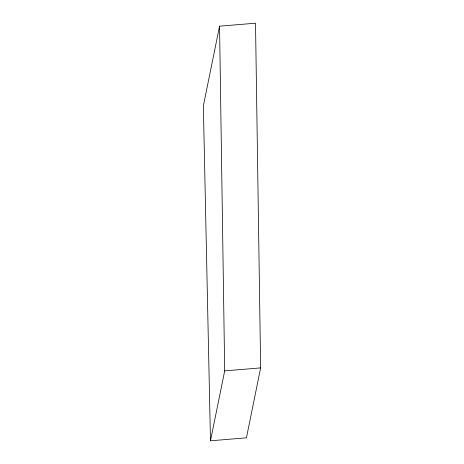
<?xml version="1.0" encoding="UTF-8"?>
<svg xmlns="http://www.w3.org/2000/svg" width="464" height="464" viewBox="0 0 464 464"><rect width="100%" height="100%" fill="white"/><g stroke="black" fill="none" stroke-linecap="round" stroke-linejoin="round"><path stroke-width="0.7" d="M219.553 26.181L203.354 105.873L210.476 440.8L246.43 437.819L260.646 367.894L255.513 23.2L219.553 26.181L224.692 370.875L210.476 440.8M224.692 370.875L260.646 367.894"/></g></svg>
